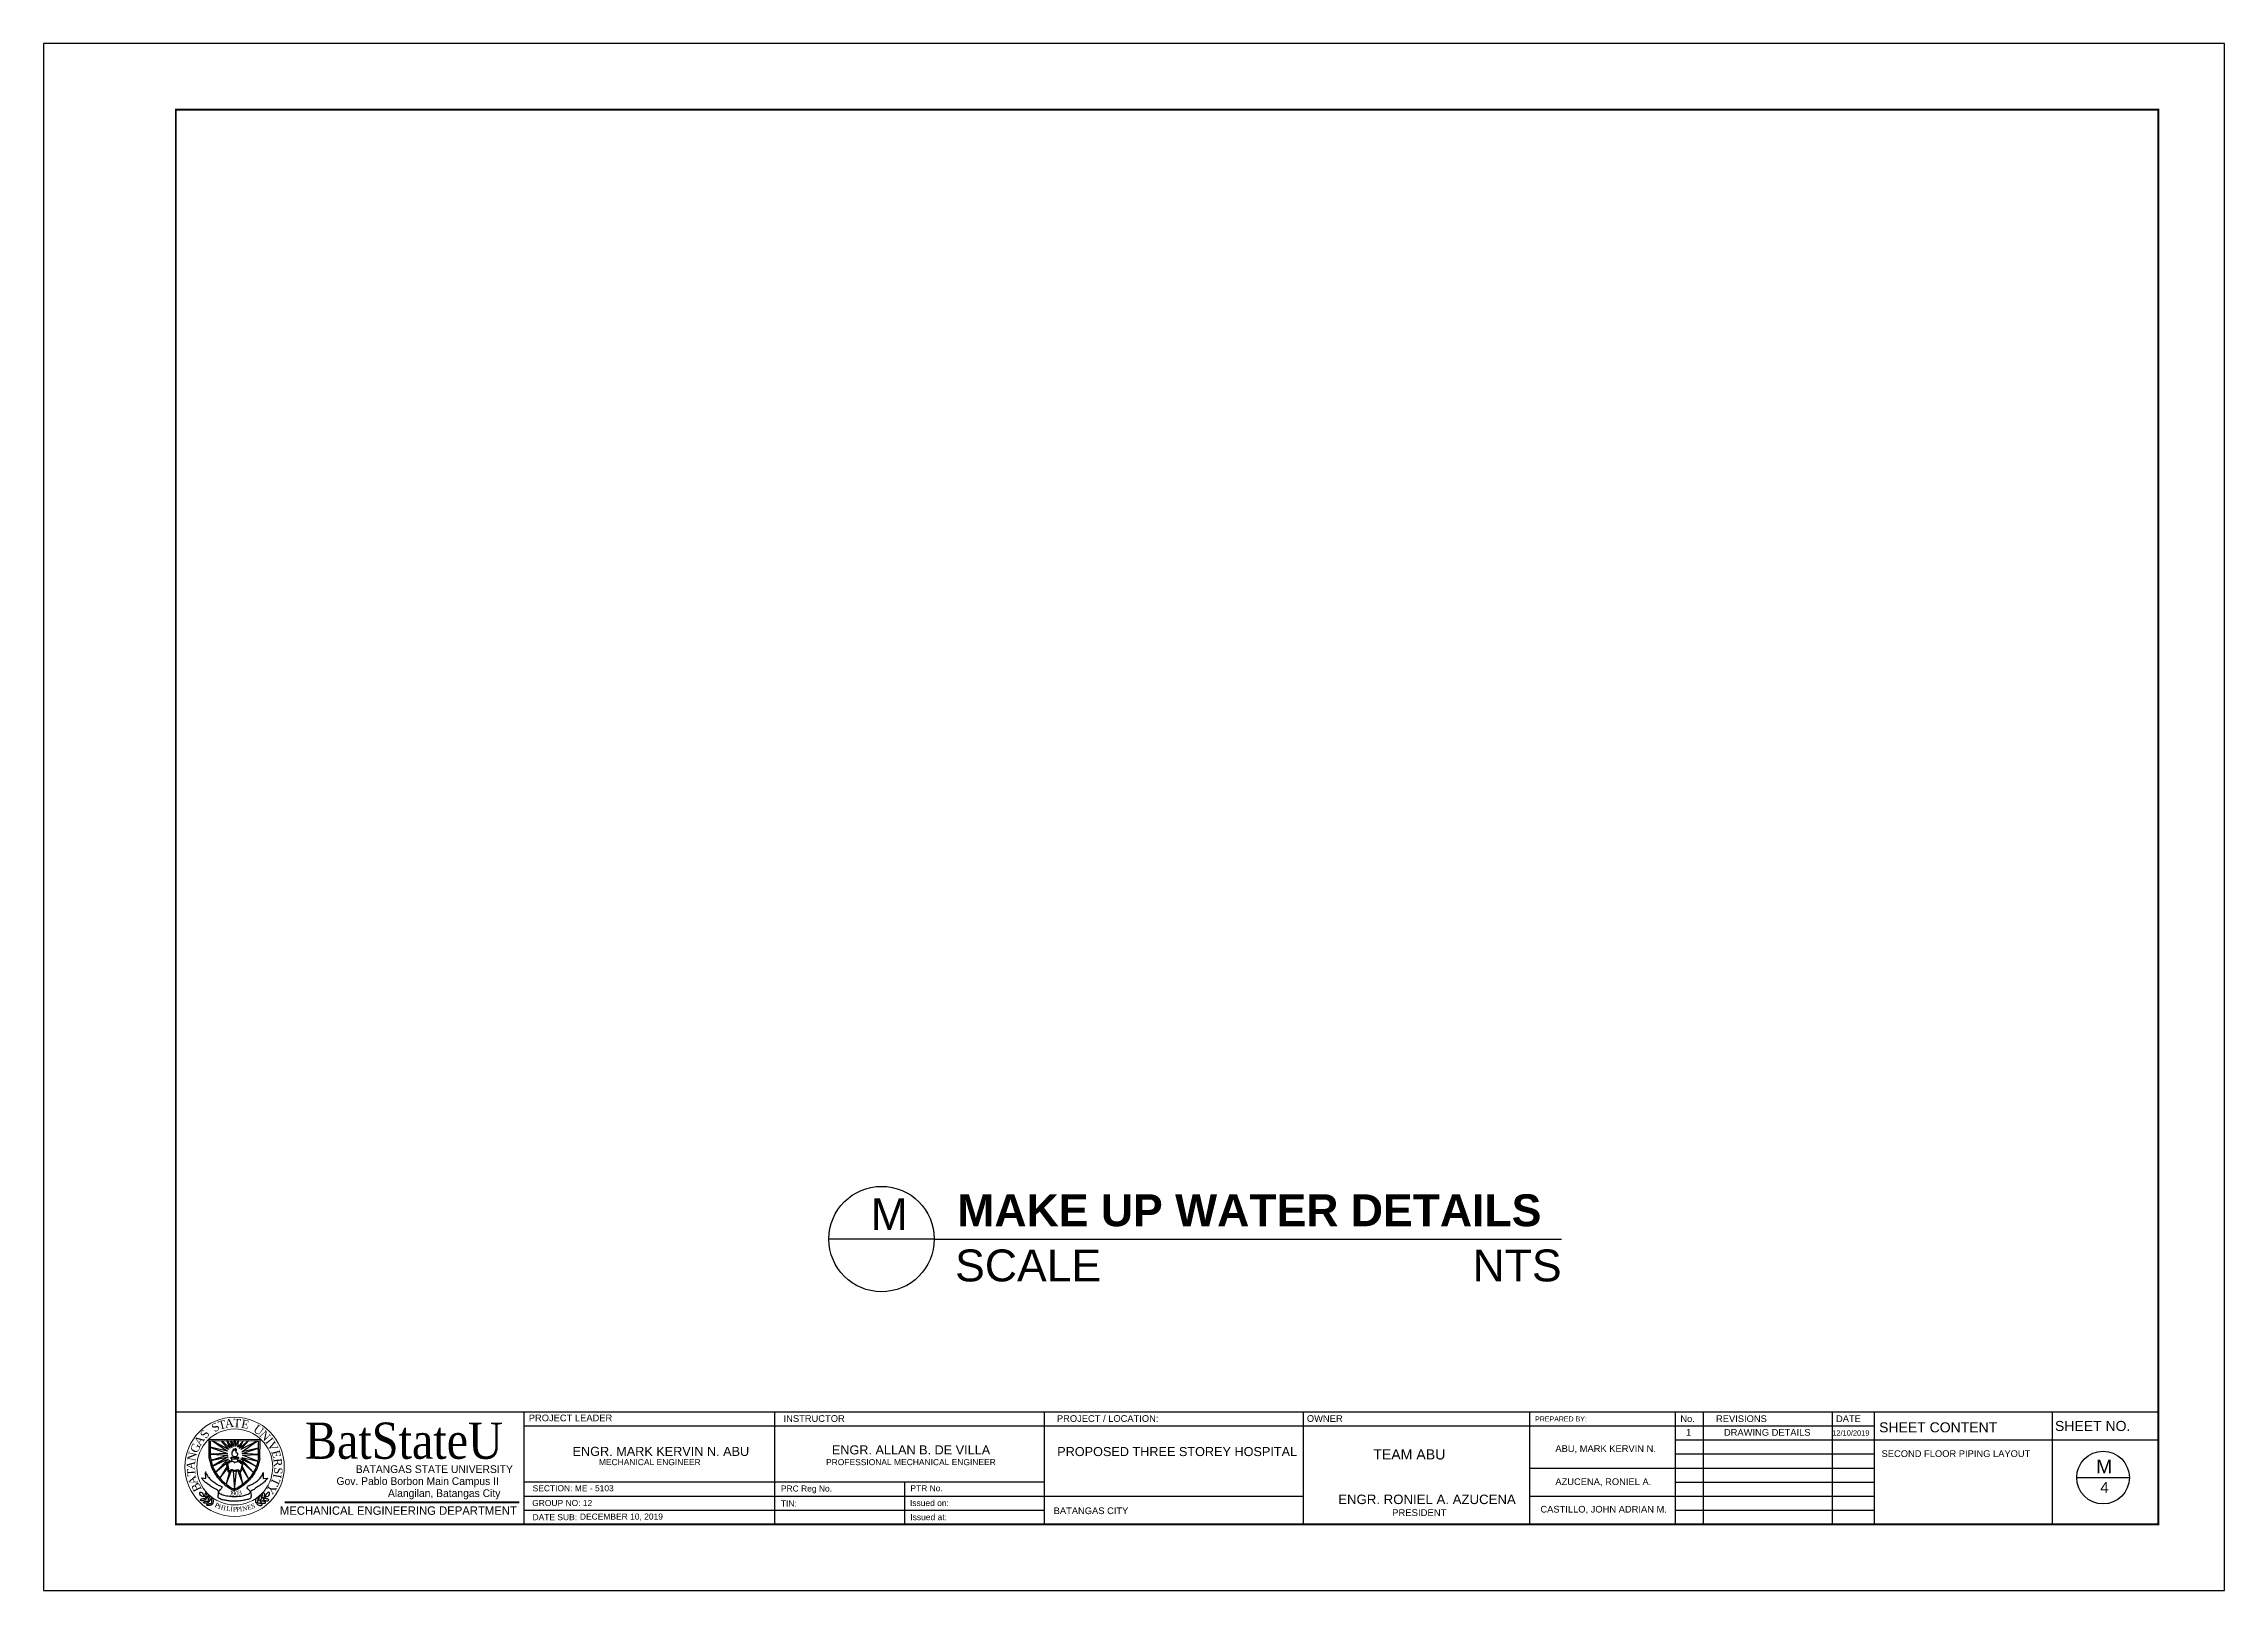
# Model space of a CAD drawing. Header units: millimetres. Extents: x 0 to 27402, y -2 to 21839.
# Drawn here: x 218.6 to 317.8, y 94.5 to 164.9 of the extents above; entities that cross this region are included whole.
import ezdxf
from ezdxf.enums import TextEntityAlignment as Align

# ---------------------------------------------------------------- set-up
doc = ezdxf.new("R2010")
doc.units = ezdxf.units.MM
for name, color, linetype in [('.1', 1, 'Continuous'), ('SHEET', 3, 'Continuous'), ('text', 7, 'Continuous')]:
    doc.layers.add(name, color=color, linetype=linetype)
for name, color, linetype, lineweight in [('stair', 134, 'Continuous', 0), ('texts', 2, 'Continuous', 18), ('WALL', 4, 'Continuous', 30)]:
    doc.layers.add(name, color=color, linetype=linetype, lineweight=lineweight)
doc.styles.add('arial', font='arial.ttf')
doc.styles.add('CGOTHIC', font='GOTHIC.TTF')
doc.styles.add('GARAMOND', font='GARA.TTF')
doc.styles.get("Standard").update_dxf_attribs({"font": 'arial.ttf'})

msp = doc.modelspace()

# ---------------------------------------------------------------- linework, layer by layer
at = {"layer": '.1', "color": 0}
for p, q in [((317.84, 164.9), (218.564, 164.9)), ((218.564, 164.9), (218.564, 94.504)), ((317.84, 94.504), (317.84, 164.9)), ((218.564, 94.504), (317.84, 94.504))]:
    msp.add_line(p, q, dxfattribs=at)
at = {"layer": '.1', "linetype": 'Continuous', "ltscale": 0.5}
msp.add_line((251.837, 102.633), (251.837, 97.513), dxfattribs=at)
for p, q in [((259.108, 110.495), (254.313, 110.495)), ((259.108, 110.495), (287.67, 110.495)), ((226.107, 100.51), (226.107, 101.377)), ((226.156, 100.545), (226.156, 101.314)), ((226.986, 100.917), (226.248, 101.314)), ((226.248, 101.314), (226.932, 100.841)), ((226.688, 101.314), (226.655, 101.28)), ((226.655, 101.28), (226.986, 100.917)), ((227.046, 100.971), (226.688, 101.314)), ((226.938, 101.314), (226.91, 101.314)), ((226.91, 101.314), (227.046, 100.971)), ((227.127, 101.009), (226.938, 101.314)), ((227.127, 101.314), (227.07, 101.296)), ((227.07, 101.296), (227.127, 101.009)), ((227.209, 101.053), (227.127, 101.314)), ((227.231, 101.314), (227.209, 101.053)), ((227.307, 101.314), (227.231, 101.314)), ((227.404, 101.314), (227.307, 101.058)), ((227.307, 101.058), (227.307, 101.314)), ((227.643, 101.314), (227.404, 101.02)), ((227.404, 101.02), (227.442, 101.314)), ((227.442, 101.314), (227.404, 101.314)), ((227.893, 101.314), (227.486, 100.966)), ((227.486, 100.966), (227.643, 101.314)), ((228.305, 101.314), (227.545, 100.912)), ((227.545, 100.912), (227.893, 101.314)), ((227.583, 100.808), (228.305, 101.314)), ((228.354, 100.538), (228.354, 101.314)), ((228.403, 100.51), (228.419, 101.373)), ((226.932, 100.841), (226.134, 101.015)), ((226.134, 101.015), (226.932, 100.738)), ((226.932, 100.738), (226.183, 100.705)), ((226.183, 100.705), (226.954, 100.651)), ((226.954, 100.651), (226.183, 100.417)), ((226.183, 100.417), (226.959, 100.586)), ((226.959, 100.586), (226.257, 100.155)), ((226.257, 100.155), (226.986, 100.488)), ((226.986, 100.488), (226.39, 99.879)), ((226.39, 99.879), (227.041, 100.423)), ((226.871, 100.281), (226.948, 99.926)), ((226.931, 100.274), (226.989, 99.943)), ((227.117, 100.496), (227.117, 100.395)), ((227.396, 100.484), (227.396, 100.383)), ((228.113, 99.867), (227.48, 100.44)), ((228.251, 100.149), (227.545, 100.488)), ((227.545, 100.488), (228.113, 99.867)), ((227.557, 99.92), (227.652, 100.284)), ((228.354, 100.977), (227.583, 100.808)), ((227.583, 100.554), (228.251, 100.149)), ((227.583, 100.554), (228.321, 100.385)), ((227.605, 100.727), (228.354, 100.977)), ((228.354, 100.695), (227.605, 100.727)), ((227.616, 100.651), (228.354, 100.695)), ((228.321, 100.385), (227.616, 100.651)), ((225.76, 99.632), (225.944, 99.594)), ((225.944, 99.594), (225.934, 99.869)), ((226.905, 100.12), (226.593, 99.604)), ((226.593, 99.604), (226.916, 100.038)), ((226.875, 99.341), (227.122, 99.957)), ((227.03, 99.903), (226.875, 99.341)), ((227.187, 99.941), (227.255, 99.103)), ((227.255, 99.103), (227.339, 99.946)), ((227.41, 99.941), (227.628, 99.335)), ((227.628, 99.335), (227.507, 99.908)), ((227.607, 100.245), (227.525, 99.938)), ((227.589, 100.071), (227.892, 99.577)), ((227.892, 99.577), (227.621, 100.141)), ((228.552, 99.872), (228.563, 99.601)), ((228.563, 99.601), (228.744, 99.607))]:
    msp.add_line(p, q)
msp.add_circle((256.711, 110.495), 2.398)
for points in [[(226.107, 100.51), (226.178, 100.21), (226.324, 99.874), (226.525, 99.592), (226.927, 99.228), (227.198, 99.071), (227.252, 99.055)], [(226.156, 100.545), (226.227, 100.245), (226.373, 99.908), (226.574, 99.626), (226.976, 99.263), (227.247, 99.106), (227.301, 99.089)], [(226.871, 100.281), (226.87, 100.32), (226.927, 100.328), (226.989, 100.352), (227.064, 100.39), (227.117, 100.395), (227.117, 100.419)], [(228.354, 100.545), (228.284, 100.245), (228.137, 99.908), (227.936, 99.626), (227.535, 99.263), (227.264, 99.106), (227.209, 99.089)], [(228.403, 100.51), (228.333, 100.21), (228.186, 99.874), (227.985, 99.592), (227.584, 99.228), (227.313, 99.071), (227.258, 99.055)], [(227.651, 100.28), (227.639, 100.323), (227.578, 100.308), (227.543, 100.326), (227.517, 100.358), (227.479, 100.381), (227.447, 100.404), (227.396, 100.404)], [(226.948, 99.926), (226.998, 99.891), (227.05, 99.903), (227.085, 99.94), (227.122, 99.957), (227.174, 99.957), (227.215, 99.949), (227.256, 99.928), (227.322, 99.943), (227.363, 99.954), (227.41, 99.941), (227.507, 99.908), (227.557, 99.92)], [(226.989, 99.943), (227.044, 99.943), (227.053, 99.967), (227.09, 99.987), (227.154, 100.001), (227.215, 99.972), (227.253, 99.967), (227.302, 99.97), (227.34, 99.987), (227.395, 99.993), (227.43, 99.99), (227.462, 99.967), (227.479, 99.952), (227.525, 99.938)], [(225.842, 98.763), (225.733, 98.802), (225.683, 98.88), (225.676, 98.956), (225.686, 98.969), (225.752, 98.963), (225.819, 98.903), (225.845, 98.844), (225.853, 98.789), (225.853, 98.761), (225.847, 98.761), (225.832, 98.776), (225.831, 98.776)], [(225.948, 98.652), (225.886, 98.605), (225.798, 98.586), (225.744, 98.588), (225.7, 98.615), (225.699, 98.633), (225.741, 98.659), (225.783, 98.675), (225.834, 98.683), (225.854, 98.689), (225.893, 98.679), (225.944, 98.651), (225.946, 98.644)], [(226.086, 98.533), (226.024, 98.486), (225.936, 98.468), (225.882, 98.47), (225.838, 98.497), (225.837, 98.514), (225.879, 98.541), (225.921, 98.557), (225.973, 98.565), (225.992, 98.57), (226.031, 98.56), (226.083, 98.532), (226.084, 98.525)], [(225.975, 98.688), (226.002, 98.76), (225.996, 98.85), (225.978, 98.901), (225.94, 98.936), (225.923, 98.932), (225.909, 98.884), (225.906, 98.839), (225.913, 98.788), (225.913, 98.767), (225.934, 98.733), (225.975, 98.691), (225.982, 98.691)], [(226.237, 98.426), (226.175, 98.379), (226.088, 98.361), (226.033, 98.363), (225.99, 98.389), (225.988, 98.407), (226.03, 98.434), (226.072, 98.449), (226.124, 98.457), (226.144, 98.463), (226.182, 98.453), (226.234, 98.425), (226.236, 98.418)], [(226.113, 98.569), (226.141, 98.642), (226.134, 98.731), (226.117, 98.783), (226.079, 98.817), (226.061, 98.814), (226.048, 98.766), (226.044, 98.721), (226.051, 98.669), (226.051, 98.649), (226.072, 98.614), (226.113, 98.573), (226.12, 98.573)], [(226.264, 98.462), (226.292, 98.534), (226.285, 98.624), (226.268, 98.676), (226.23, 98.71), (226.213, 98.707), (226.199, 98.658), (226.195, 98.614), (226.202, 98.562), (226.202, 98.541), (226.223, 98.507), (226.264, 98.466), (226.271, 98.466)], [(228.242, 98.479), (228.218, 98.552), (228.228, 98.641), (228.248, 98.692), (228.287, 98.725), (228.304, 98.721), (228.316, 98.672), (228.317, 98.627), (228.308, 98.576), (228.307, 98.555), (228.285, 98.522), (228.242, 98.482), (228.235, 98.483)], [(228.268, 98.441), (228.327, 98.392), (228.414, 98.37), (228.469, 98.37), (228.514, 98.395), (228.516, 98.412), (228.475, 98.44), (228.433, 98.458), (228.382, 98.468), (228.363, 98.475), (228.323, 98.466), (228.271, 98.44), (228.269, 98.434)], [(228.398, 98.58), (228.373, 98.653), (228.384, 98.742), (228.403, 98.793), (228.442, 98.826), (228.459, 98.822), (228.471, 98.773), (228.473, 98.728), (228.464, 98.677), (228.463, 98.656), (228.441, 98.623), (228.398, 98.583), (228.391, 98.583)], [(228.423, 98.542), (228.483, 98.493), (228.57, 98.471), (228.624, 98.47), (228.669, 98.495), (228.671, 98.513), (228.63, 98.541), (228.589, 98.559), (228.538, 98.569), (228.518, 98.575), (228.479, 98.567), (228.427, 98.541), (228.424, 98.535)], [(228.541, 98.692), (228.516, 98.766), (228.527, 98.855), (228.546, 98.906), (228.585, 98.938), (228.603, 98.934), (228.614, 98.886), (228.616, 98.841), (228.607, 98.789), (228.606, 98.769), (228.584, 98.735), (228.541, 98.696), (228.534, 98.696)], [(228.566, 98.655), (228.626, 98.606), (228.713, 98.583), (228.767, 98.583), (228.812, 98.608), (228.814, 98.625), (228.773, 98.654), (228.732, 98.672), (228.681, 98.682), (228.661, 98.688), (228.622, 98.68), (228.57, 98.654), (228.567, 98.647)], [(228.677, 98.761), (228.787, 98.796), (228.841, 98.872), (228.85, 98.948), (228.841, 98.961), (228.774, 98.957), (228.705, 98.9), (228.677, 98.843), (228.666, 98.788), (228.665, 98.76), (228.672, 98.76), (228.687, 98.774), (228.689, 98.774)]]:
    msp.add_spline(points, degree=3)
for points, end_tangent in [([(226.931, 100.274), (227.006, 100.314), (227.058, 100.361), (227.111, 100.375), (227.163, 100.381), (227.215, 100.361), (227.235, 100.335), (227.256, 100.32), (227.285, 100.346), (227.351, 100.361), (227.415, 100.372), (227.485, 100.341), (227.531, 100.294), (227.589, 100.274), (227.607, 100.283), (227.607, 100.245)], (0, -1)), ([(227.103, 100.566), (227.191, 100.561), (227.282, 100.557), (227.343, 100.559), (227.398, 100.565), (227.428, 100.562), (227.429, 100.533), (227.429, 100.509), (227.418, 100.488), (227.393, 100.484), (227.342, 100.479), (227.255, 100.479), (227.15, 100.477), (227.124, 100.492), (227.094, 100.512), (227.102, 100.567), (227.102, 100.573)], (-1, 0))]:
    msp.add_spline(points, degree=3, dxfattribs=dict(end_tangent=end_tangent))
at = {"start_tangent": (-1, 0)}
msp.add_spline([(227.249, 100.585), (227.18, 100.623), (227.144, 100.679), (227.144, 100.742), (227.144, 100.79), (227.158, 100.815), (227.173, 100.863), (227.194, 100.858), (227.202, 100.906), (227.216, 100.942), (227.235, 100.916), (227.273, 100.882), (227.301, 100.882), (227.299, 100.921), (227.286, 100.955), (227.288, 100.967), (227.323, 100.937), (227.323, 100.91), (227.329, 100.883), (227.329, 100.854), (227.318, 100.81), (227.345, 100.769), (227.377, 100.77), (227.397, 100.718), (227.391, 100.674), (227.36, 100.615), (227.33, 100.59), (227.293, 100.583), (227.247, 100.583), (227.25, 100.583)], degree=3, dxfattribs=at)
for points, knots in [([(228.744, 99.607), (228.748, 99.607), (228.772, 99.602), (228.635, 99.473), (228.55, 99.363), (228.378, 99.267), (228.219, 99.16), (228.103, 99.066), (227.977, 99.025), (228.003, 98.895), (228.034, 98.791), (227.96, 98.664), (227.809, 98.635), (227.611, 98.584), (227.368, 98.565), (227.13, 98.559), (226.919, 98.592), (226.733, 98.611), (226.598, 98.66), (226.525, 98.715), (226.499, 98.764), (226.521, 98.853), (226.539, 98.94), (226.509, 99.092), (226.294, 99.136), (226.13, 99.275), (225.977, 99.393), (225.847, 99.482), (225.802, 99.57), (225.731, 99.637), (225.759, 99.633), (225.788, 99.626)], [1.525096, 1.525096, 1.525096, 1.525096, 1.532073, 1.584612, 1.633558, 1.698069, 1.768711, 1.823631, 1.856154, 1.874433, 1.942755, 1.959564, 2.013837, 2.081716, 2.168665, 2.253261, 2.318126, 2.380396, 2.439479, 2.4572, 2.470092, 2.492272, 2.543518, 2.560297, 2.639259, 2.721631, 2.780104, 2.832648, 2.871086, 2.885372, 2.911145, 2.911145, 2.911145, 2.911145]), ([(225.95, 99.898), (225.899, 99.898), (226.022, 99.735), (226.08, 99.622), (226.236, 99.483), (226.411, 99.381), (226.524, 99.266), (226.708, 99.236), (226.664, 99.144), (226.617, 99.094), (226.553, 99.055), (226.504, 98.957), (226.659, 98.869), (226.835, 98.818), (227.054, 98.781), (227.233, 98.783), (227.444, 98.779), (227.679, 98.807), (227.873, 98.887), (227.98, 98.95), (227.98, 99.018), (227.923, 99.06), (227.886, 99.11), (227.82, 99.145), (227.84, 99.213), (227.901, 99.286), (228.039, 99.308), (228.182, 99.41), (228.318, 99.503), (228.42, 99.606), (228.483, 99.7), (228.539, 99.77), (228.552, 99.859), (228.552, 99.872)], [0, 0, 0, 0, 0.050157, 0.09733, 0.169415, 0.238469, 0.297382, 0.34519, 0.361609, 0.384753, 0.415402, 0.43521, 0.480082, 0.549086, 0.637593, 0.692397, 0.728181, 0.847546, 0.920378, 0.94488, 0.959291, 0.979722, 1.010309, 1.023969, 1.046254, 1.066064, 1.119081, 1.173808, 1.241086, 1.282544, 1.318293, 1.350594, 1.379885, 1.379885, 1.379885, 1.379885]), ([(225.934, 99.892), (225.938, 99.897), (225.947, 99.901), (225.959, 99.901), (225.961, 99.901)], [3.04846765, 3.04846765, 3.04846765, 3.04846765, 3.05886904, 3.06079098, 3.06079098, 3.06079098, 3.06079098]), ([(227.228, 99.435), (227.24, 99.433), (227.261, 99.43), (227.277, 99.431), (227.288, 99.435)], [0, 0, 0, 0, 0.01145534, 0.02007474, 0.02007474, 0.02007474, 0.02007474]), ([(227.228, 99.415), (227.24, 99.413), (227.261, 99.409), (227.277, 99.411), (227.288, 99.414)], [0, 0, 0, 0, 0.01145534, 0.02007474, 0.02007474, 0.02007474, 0.02007474]), ([(227.234, 99.366), (227.244, 99.367), (227.261, 99.37), (227.274, 99.369), (227.281, 99.367)], [0.00178548, 0.00178548, 0.00178548, 0.00178548, 0.01145534, 0.01823656, 0.01823656, 0.01823656, 0.01823656]), ([(227.235, 99.345), (227.245, 99.347), (227.261, 99.349), (227.273, 99.348), (227.279, 99.347)], [0.00231179, 0.00231179, 0.00231179, 0.00231179, 0.01145534, 0.0176246, 0.0176246, 0.0176246, 0.0176246])]:
    msp.add_open_spline(points, degree=3, knots=knots)
at = {"layer": 'SHEET', "color": 1}
for p, q in [((224.581, 102.633), (314.832, 102.633)), ((240.427, 102.634), (240.427, 97.513)), ((240.427, 102.633), (240.427, 97.513)), ((251.837, 102.634), (251.837, 97.513)), ((251.837, 102.633), (251.837, 97.513)), ((264.127, 97.513), (264.127, 102.633)), ((275.904, 102.633), (275.904, 97.513)), ((286.206, 102.633), (286.206, 97.513)), ((292.835, 102.633), (292.835, 97.513)), ((294.116, 102.633), (294.116, 97.513)), ((299.98, 102.633), (299.98, 97.513)), ((301.9, 102.633), (301.9, 97.513)), ((309.995, 102.633), (309.995, 97.513)), ((240.427, 101.993), (296.998, 101.993)), ((292.835, 101.353), (303.596, 101.353)), ((295.239, 101.993), (301.9, 101.993)), ((300.234, 101.353), (314.832, 101.353)), ((292.835, 100.713), (301.9, 100.713)), ((240.427, 99.443), (264.127, 99.443)), ((257.761, 99.443), (257.761, 97.513)), ((286.206, 100.073), (296.998, 100.073)), ((292.835, 99.433), (301.9, 99.433)), ((295.239, 100.073), (301.9, 100.073)), ((311.116, 99.637), (313.516, 99.637)), ((240.427, 98.799), (275.904, 98.799)), ((286.206, 98.793), (296.998, 98.793)), ((295.239, 98.793), (301.9, 98.793)), ((240.427, 98.156), (250.761, 98.156)), ((240.427, 98.156), (264.127, 98.156)), ((251.837, 98.156), (262.171, 98.156)), ((292.835, 98.153), (301.9, 98.153))]:
    msp.add_line(p, q, dxfattribs=at)
msp.add_circle((312.316, 99.637), 1.2, dxfattribs=at)
at = {"layer": 'stair'}
for p, q in [((226.107, 101.377), (228.419, 101.373)), ((226.156, 101.314), (228.354, 101.314))]:
    msp.add_line(p, q, dxfattribs=at)
msp.add_circle((227.259, 100.127), 2.263, dxfattribs=at)
at = {"layer": 'stair', "lineweight": 20}
for centre, radius in [((227.259, 100.127), 2.263), ((227.267, 100.121), 1.728)]:
    msp.add_circle(centre, radius, dxfattribs=at)
at = {"layer": 'texts', "color": 85, "linetype": 'Continuous', "lineweight": 50}
msp.add_line((229.545, 98.521), (240.206, 98.521), dxfattribs=at)
at = {"layer": 'WALL', "color": 1, "linetype": 'Continuous', "const_width": 0.0853}
msp.add_lwpolyline([(224.581, 97.513), (314.832, 97.513), (314.832, 161.892), (224.581, 161.892)], close=True, dxfattribs=at)

# ---------------------------------------------------------------- texts
at = {"attachment_point": 1, "style": 'arial'}
for s, width, insert, char_height in [('M', 0.03855, (256.216, 112.354), 1.452), ('{\\fArial|b1|i0|c0|p34;MAKE UP WATER DETAILS}', 43.36072, (260.158, 112.529), 1.45195), ('\\pxt21;SCALE                              NTS', 49.36036, (260.059, 110.018), 1.45195)]:
    msp.add_mtext_dynamic_manual_height_columns(s, width=width, gutter_width=1, heights=[0], dxfattribs=dict(at, insert=insert, char_height=char_height))
at = {"attachment_point": 1}
for s, insert, char_height, width, rotation in [('{\\fTimes New Roman|b0|i0|c0|p18;\\C1;T}', (226.47, 102.184), 0.37713, 29.67394, 14.44799), ('{\\fTimes New Roman|b0|i0|c0|p18;\\C1;A}', (226.793, 102.281), 0.37713, 29.67394, 5.71852), ('{\\fTimes New Roman|b0|i0|c0|p18;\\C1;T}', (227.209, 102.315), 0.37713, 0.3193, 356.81503), ('{\\fTimes New Roman|b0|i0|c0|p18;\\C1;E}', (227.606, 102.287), 0.37713, 29.67394, 348.69045), ('{\\fTimes New Roman|b0|i0|c0|p18;\\C1;A}', (225.38, 101.265), 0.37713, 29.67394, 56.11039), ('{\\fTimes New Roman|b0|i0|c0|p18;\\C1;S}', (225.655, 101.592), 0.37713, 29.67394, 56.11039), ('{\\fTimes New Roman|b0|i0|c0|p18;\\C1;S}', (226.154, 102.007), 0.37713, 29.67394, 33.23179), ('{\\fTimes New Roman|b0|i0|c0|p18;\\C1;U}', (228.298, 102.078), 0.37713, 29.67394, 323.50126), ('{\\fTimes New Roman|b0|i0|c0|p18;\\C1;N}', (228.634, 101.821), 0.37713, 29.67394, 314.13564), ('{\\fTimes New Roman|b0|i0|c0|p18;\\C1;I}', (228.935, 101.507), 0.37713, 29.67394, 308.6454), ('{\\fTimes New Roman|b0|i0|c0|p18;\\C1;V}', (229.066, 101.338), 0.37713, 29.67394, 298.20017), ('{\\fTimes New Roman|b0|i0|c0|p18;\\C1;A}', (225.061, 100.006), 0.37713, 29.67394, 85.53705), ('{\\fTimes New Roman|b0|i0|c0|p18;\\C1;N}', (225.092, 100.44), 0.37713, 29.67394, 77.56161), ('{\\fTimes New Roman|b0|i0|c0|p18;\\C1;G}', (225.216, 100.878), 0.37713, 29.67394, 65.93474), ('{\\fTimes New Roman|b0|i0|c0|p18;\\C1;E}', (229.291, 100.926), 0.37713, 29.67394, 285.47868), ('{\\fTimes New Roman|b0|i0|c0|p18;\\C1;R}', (229.399, 100.534), 0.37713, 29.67394, 276.19955), ('{\\fTimes New Roman|b0|i0|c0|p18;\\C1;T}', (225.112, 99.685), 0.37713, 29.67394, 94.26652), ('{\\fTimes New Roman|b0|i0|c0|p18;\\C1;A}', (225.246, 99.252), 0.37713, 29.67394, 110.36673), ('{\\fTimes New Roman|b0|i0|c0|p18;\\C1;B}', (225.428, 98.946), 0.37713, 29.67394, 115.18408), ('{\\fTimes New Roman|b0|i0|c0|p18;\\C1;T}', (229.357, 99.522), 0.37713, 29.67394, 245.97799), ('{\\fTimes New Roman|b0|i0|c0|p18;\\C1;I}', (229.404, 99.767), 0.37713, 29.67394, 259.8108), ('{\\fTimes New Roman|b0|i0|c0|p18;\\C1;S}', (229.446, 100.092), 0.37713, 29.67394, 266.05857), ('{\\fTimes New Roman|b0|i0|c0|p18;\\C1;P}', (226.423, 98.507), 0.21119, 29.67394, 333.24497), ('{\\fTimes New Roman|b0|i0|c0|p18;\\C1;P}', (226.429, 98.507), 0.21119, 29.67394, 333.24497), ('{\\fTimes New Roman|b0|i0|c0|p18;\\C1;H}', (226.555, 98.432), 0.21119, 29.67394, 342.36893), ('{\\fTimes New Roman|b0|i0|c0|p18;\\C1;I}', (226.77, 98.363), 0.21119, 29.67394, 350.74463), ('{\\fTimes New Roman|b0|i0|c0|p18;\\C1;L}', (226.901, 98.343), 0.21119, 29.67394, 350.69674), ('{\\fTimes New Roman|b0|i0|c0|p18;\\C1;1}', (227.045, 99.051), 0.21119, 29.67394, 350.69674), ('{\\fTimes New Roman|b0|i0|c0|p18;\\C1;I}', (227.077, 98.31), 0.21119, 29.67394, 357.83253), ('{\\fTimes New Roman|b0|i0|c0|p18;\\C1;9}', (227.126, 99.029), 0.21119, 29.67394, 359.89652), ('{\\fTimes New Roman|b0|i0|c0|p18;\\C1;P}', (227.183, 98.3), 0.21119, 29.67394, 359.89652), ('{\\fTimes New Roman|b0|i0|c0|p18;\\C1;0}', (227.283, 99.025), 0.21119, 29.67394, 359.89652), ('{\\fTimes New Roman|b0|i0|c0|p18;\\C1;P}', (227.316, 98.294), 0.21119, 29.67394, 7.51618), ('{\\fTimes New Roman|b0|i0|c0|p18;\\C1;3}', (227.397, 99.027), 0.21119, 29.67394, 14.57269), ('{\\fTimes New Roman|b0|i0|c0|p18;\\C1;I}', (227.477, 98.301), 0.21119, 29.67394, 9.03911), ('{\\fTimes New Roman|b0|i0|c0|p18;\\C1;N}', (227.586, 98.311), 0.21119, 29.67394, 12.92447), ('{\\fTimes New Roman|b0|i0|c0|p18;\\C1;E}', (227.809, 98.367), 0.21119, 29.67394, 14.57269), ('{\\fTimes New Roman|b0|i0|c0|p18;\\C1;S}', (227.988, 98.419), 0.21119, 29.67394, 14.57269), ('{\\fTimes New Roman|b0|i0|c0|p18;\\C1;Y}', (229.207, 99.171), 0.37713, 29.67394, 237.49398)]:
    msp.add_mtext(s, dxfattribs=dict(at, insert=insert, char_height=char_height, width=width, rotation=rotation))
at = {"layer": 'SHEET', "color": 1, "style": 'arial'}
for s, height, p in [('M', 0.624, (312.006, 99.824)), ('4', 0.499, (312.187, 98.937))]:
    msp.add_text(s, height=height, dxfattribs=at).set_placement(p)
at = {"layer": 'text', "style": 'arial'}
for s, height, p in [('PROJECT LEADER', 0.30409, (240.651, 102.201)), ('INSTRUCTOR', 0.304, (252.25, 102.174)), ('PROJECT / LOCATION:', 0.30402, (264.692, 102.174)), ('PROJECT / LOCATION:', 0.30402, (264.692, 102.174)), ('PROJECT / LOCATION:', 0.30402, (264.692, 102.174)), ('OWNER', 0.304, (276.073, 102.174)), ('PREPARED BY: ', 0.22802, (286.464, 102.192)), ('No.', 0.304, (293.073, 102.166)), ('REVISIONS', 0.304, (294.699, 102.166)), ('DATE', 0.304, (300.16, 102.166)), ('1', 0.304, (293.335, 101.546)), ('DRAWING DETAILS', 0.30402, (295.059, 101.542)), ('12/10/2019', 0.2432, (299.986, 101.547)), ('SHEET CONTENT', 0.45603, (302.122, 101.697)), ('SHEET NO.', 0.456, (310.129, 101.76)), ('ENGR. MARK KERVIN N. ABU', 0.41257, (242.645, 100.624)), ('MECHANICAL ENGINEER', 0.27505, (243.842, 100.203)), ('PROFESSIONAL MECHANICAL ENGINEER', 0.27505, (254.183, 100.203)), ('ENGR. ALLAN B. DE VILLA', 0.41257, (254.449, 100.692)), ('PROPOSED THREE STOREY HOSPITAL', 0.41257, (264.707, 100.616)), ('TEAM ABU', 0.4598, (279.093, 100.462)), ('ABU, MARK KERVIN N.', 0.30402, (287.384, 100.803)), ('SECOND FLOOR PIPING LAYOUT', 0.30402, (302.234, 100.576)), ('SECTION: ME - 5103', 0.27505, (240.825, 99.016)), ('PRC Reg No.', 0.27505, (252.128, 99.003)), ('PTR No.', 0.275, (258.023, 99.016)), ('AZUCENA, RONIEL A.', 0.30402, (287.384, 99.298)), ('GROUP NO: 12', 0.27505, (240.807, 98.343)), ('TIN:', 0.275, (252.128, 98.32)), ('Issued on:', 0.275, (258.004, 98.343)), ('BATANGAS CITY', 0.30402, (264.545, 97.975)), ('ENGR. RONIEL A. AZUCENA', 0.43038, (277.498, 98.432)), ('CASTILLO, JOHN ADRIAN M.', 0.30402, (286.704, 98.046)), ('DATE SUB:', 0.275, (240.822, 97.699)), ('DECEMBER 10, 2019', 0.27505, (242.979, 97.726)), ('Issued at:', 0.275, (258.02, 97.699)), ('PRESIDENT', 0.3099, (279.951, 97.888))]:
    msp.add_text(s, height=height, dxfattribs=at).set_placement(p)
at = {"layer": 'text', "width": 1}
for s, height, style, p in [('BatStateU', 1.6503, 'GARAMOND', (234.965, 100.493)), ('Gov. Pablo Borbon Main Campus II', 0.35128, 'CGOTHIC', (235.592, 99.302)), ('BATANGAS STATE UNIVERSITY', 0.35128, 'CGOTHIC', (236.351, 99.847)), ('Alangilan, Batangas City', 0.35128, 'CGOTHIC', (236.8, 98.753))]:
    msp.add_text(s, height=height, dxfattribs=dict(at, style=style)).set_placement(p, align=Align.CENTER)
at = {"layer": 'WALL', "color": 250, "linetype": 'Continuous', "lineweight": 0, "insert": (229.32, 98.328), "char_height": 0.38403, "width": 12.18966, "attachment_point": 1}
msp.add_mtext('{\\fCentury Gothic|b0|i0|c0|p34;\\C7;MECHANICAL ENGINEERING DEPARTMENT}', dxfattribs=at)

doc.saveas('drawing.dxf')
